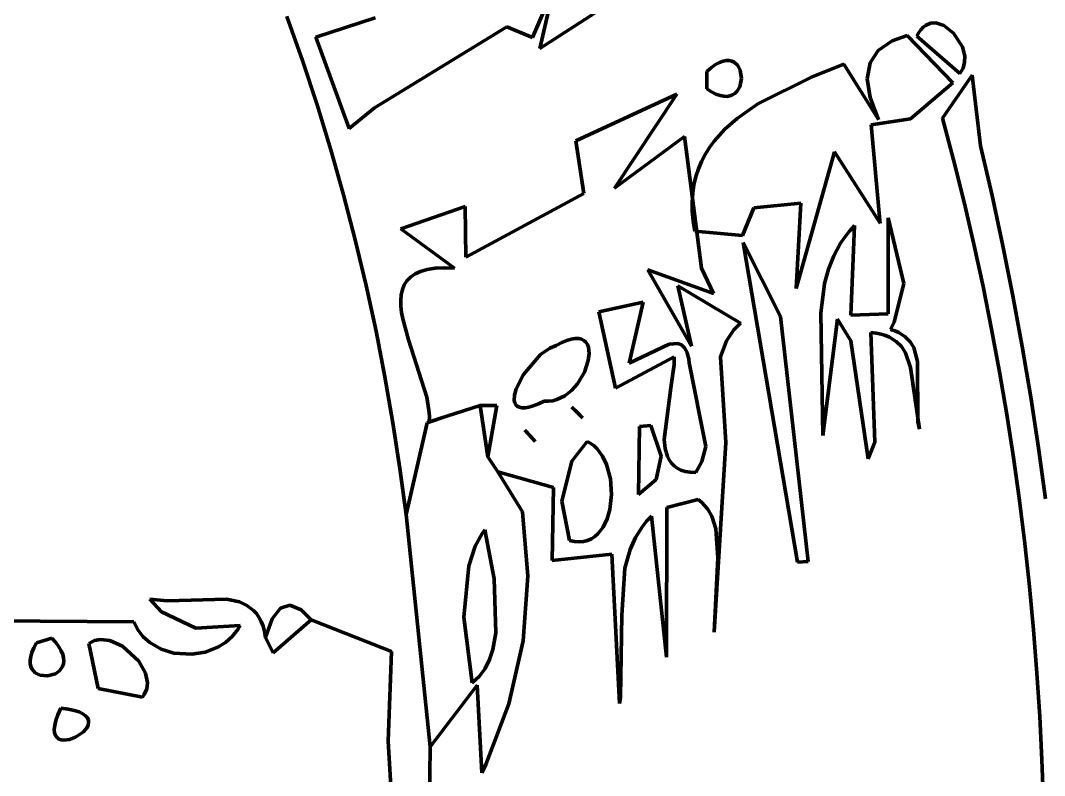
# Model space of a CAD drawing. Header units: millimetres. Extents: x 0 to 10.4, y 0 to 8.2.
# Drawn here: x 2.184 to 2.807, y 3.235 to 3.694 of the extents above; entities that cross this region are included whole.
import ezdxf

# ---------------------------------------------------------------- set-up
doc = ezdxf.new("R2010")
doc.units = ezdxf.units.MM
for name, color, linetype, lineweight in [('color#000000ff', 7, 'CONTINUOUS', 100), ('color#929292ff', 7, 'CONTINUOUS', 100), ('color#ffffffff', 7, 'CONTINUOUS', 100)]:
    doc.layers.add(name, color=color, linetype=linetype, lineweight=lineweight)

msp = doc.modelspace()

# ---------------------------------------------------------------- linework, layer by layer
at = {"layer": 'color#000000ff'}
for p, q in [((2.50837, 3.71243), (2.49575, 3.68353)), ((2.50025, 3.67671), (2.50837, 3.71243)), ((2.55511, 3.71227), (2.50025, 3.67671)), ((2.34641, 3.69626), (2.35592, 3.66944)), ((2.36413, 3.68376), (2.40023, 3.69535)), ((2.48016, 3.6899), (2.39971, 3.64059)), ((2.49575, 3.68353), (2.48016, 3.6899)), ((2.72953, 3.68426), (2.73069, 3.68642)), ((2.73069, 3.68642), (2.73196, 3.68821)), ((2.73196, 3.68821), (2.73332, 3.68966)), ((2.73332, 3.68966), (2.73476, 3.69078)), ((2.73476, 3.69078), (2.73782, 3.69209)), ((2.73782, 3.69209), (2.74104, 3.69228)), ((2.74104, 3.69228), (2.74589, 3.69077)), ((2.74589, 3.69077), (2.75185, 3.68615)), ((2.38426, 3.62816), (2.36413, 3.68376)), ((2.70608, 3.67565), (2.71448, 3.68141)), ((2.71448, 3.68141), (2.72362, 3.68464)), ((2.72362, 3.68464), (2.75139, 3.65598)), ((2.7557, 3.66165), (2.72953, 3.68426)), ((2.75185, 3.68615), (2.7572, 3.67772)), ((2.70106, 3.66798), (2.70608, 3.67565)), ((2.7572, 3.67772), (2.75863, 3.67208)), ((2.35592, 3.66944), (2.36484, 3.64242)), ((2.69941, 3.6584), (2.70106, 3.66798)), ((2.7586, 3.66836), (2.75766, 3.66484)), ((2.75863, 3.67208), (2.7586, 3.66836)), ((2.66592, 3.65957), (2.68518, 3.66722)), ((2.68518, 3.66722), (2.70623, 3.63349)), ((2.75766, 3.66484), (2.7557, 3.66165)), ((2.63279, 3.64308), (2.66592, 3.65957)), ((2.70113, 3.6469), (2.69941, 3.6584)), ((2.75139, 3.65598), (2.72559, 3.63391)), ((2.7451, 3.63445), (2.76314, 3.6606)), ((2.76314, 3.6606), (2.76826, 3.61767)), ((2.52219, 3.6207), (2.58361, 3.64905)), ((2.58361, 3.64905), (2.54565, 3.59179)), ((2.62022, 3.63426), (2.63279, 3.64308)), ((2.70623, 3.63349), (2.70113, 3.6469)), ((2.36484, 3.64242), (2.37317, 3.61521)), ((2.39971, 3.64059), (2.38426, 3.62816)), ((2.61277, 3.62765), (2.62022, 3.63426)), ((2.72559, 3.63391), (2.70171, 3.63028)), ((2.70171, 3.63028), (2.70709, 3.57217)), ((2.75185, 3.60896), (2.7451, 3.63445)), ((2.60627, 3.62037), (2.61277, 3.62765)), ((2.52705, 3.58849), (2.52219, 3.6207)), ((2.54565, 3.59179), (2.58827, 3.62321)), ((2.58827, 3.62321), (2.59865, 3.54326)), ((2.60342, 3.61646), (2.60627, 3.62037)), ((2.37317, 3.61521), (2.38091, 3.58784)), ((2.59863, 3.60808), (2.60087, 3.61237)), ((2.60087, 3.61237), (2.60342, 3.61646)), ((2.67951, 3.61397), (2.65614, 3.53079)), ((2.70724, 3.57057), (2.67951, 3.61397)), ((2.76826, 3.61767), (2.77528, 3.58732)), ((2.59672, 3.60358), (2.59863, 3.60808)), ((2.75821, 3.58338), (2.75185, 3.60896)), ((2.59518, 3.59887), (2.59672, 3.60358)), ((2.59322, 3.58879), (2.594, 3.59395)), ((2.594, 3.59395), (2.59518, 3.59887)), ((2.38091, 3.58784), (2.38808, 3.56033)), ((2.45531, 3.54987), (2.52705, 3.58849)), ((2.59286, 3.5834), (2.59322, 3.58879)), ((2.77528, 3.58732), (2.78186, 3.55685)), ((2.4158, 3.56701), (2.45483, 3.58059)), ((2.45483, 3.58059), (2.45531, 3.54987)), ((2.59293, 3.57777), (2.59286, 3.5834)), ((2.65903, 3.5828), (2.63032, 3.57985)), ((2.65614, 3.53079), (2.65903, 3.5828)), ((2.76419, 3.5577), (2.75821, 3.58338)), ((2.59346, 3.57189), (2.59293, 3.57777)), ((2.63032, 3.57985), (2.62361, 3.56311)), ((2.59446, 3.56575), (2.59346, 3.57189)), ((2.68853, 3.56567), (2.69168, 3.56907)), ((2.69168, 3.56907), (2.68945, 3.51451)), ((2.70709, 3.57217), (2.70724, 3.57057)), ((2.71208, 3.57382), (2.7216, 3.53388)), ((2.71212, 3.51531), (2.71208, 3.57382)), ((2.44842, 3.54327), (2.4158, 3.56701)), ((2.62361, 3.56311), (2.59446, 3.56575)), ((2.68318, 3.55844), (2.6857, 3.56212)), ((2.6857, 3.56212), (2.68853, 3.56567)), ((2.38808, 3.56033), (2.39466, 3.53269)), ((2.62385, 3.55887), (2.64672, 3.51385)), ((2.65692, 3.3643), (2.62385, 3.55887)), ((2.67896, 3.55069), (2.68318, 3.55844)), ((2.76977, 3.53193), (2.76419, 3.5577)), ((2.78186, 3.55685), (2.78798, 3.52626)), ((2.67577, 3.54248), (2.67896, 3.55069)), ((2.43185, 3.5424), (2.43661, 3.54314)), ((2.43661, 3.54314), (2.44212, 3.54344)), ((2.44212, 3.54344), (2.44842, 3.54327)), ((2.59865, 3.54326), (2.6059, 3.52772)), ((2.41948, 3.53554), (2.42166, 3.53779)), ((2.42166, 3.53779), (2.42442, 3.5397)), ((2.42442, 3.5397), (2.4278, 3.54125)), ((2.4278, 3.54125), (2.43185, 3.5424)), ((2.6059, 3.52772), (2.566, 3.54215)), ((2.566, 3.54215), (2.59252, 3.49583)), ((2.67347, 3.53388), (2.67577, 3.54248)), ((2.39466, 3.53269), (2.40067, 3.50494)), ((2.4167, 3.53011), (2.41784, 3.53297)), ((2.41784, 3.53297), (2.41948, 3.53554)), ((2.59252, 3.49583), (2.58424, 3.5325)), ((2.58424, 3.5325), (2.62233, 3.50979)), ((2.67107, 3.5158), (2.67347, 3.53388)), ((2.7216, 3.53388), (2.71581, 3.51027)), ((2.77496, 3.50607), (2.76977, 3.53193)), ((2.41574, 3.5236), (2.41602, 3.52698)), ((2.41602, 3.52698), (2.4167, 3.53011)), ((2.78798, 3.52626), (2.79364, 3.49556)), ((2.41584, 3.52001), (2.41574, 3.5236)), ((2.41626, 3.51623), (2.41584, 3.52001)), ((2.56311, 3.52258), (2.53609, 3.51663)), ((2.55459, 3.48534), (2.56311, 3.52258)), ((2.41697, 3.51228), (2.41626, 3.51623)), ((2.42039, 3.49967), (2.41697, 3.51228)), ((2.53609, 3.51663), (2.5462, 3.4701)), ((2.64672, 3.51385), (2.66336, 3.36469)), ((2.67236, 3.44139), (2.67107, 3.5158)), ((2.68127, 3.51224), (2.67236, 3.44139)), ((2.68933, 3.49904), (2.68127, 3.51224)), ((2.68945, 3.51451), (2.71212, 3.51531)), ((2.62233, 3.50979), (2.61829, 3.5056)), ((2.71581, 3.51027), (2.71342, 3.50582)), ((2.71342, 3.50582), (2.71611, 3.505)), ((2.77977, 3.48014), (2.77496, 3.50607)), ((2.40067, 3.50494), (2.4061, 3.47711)), ((2.43148, 3.46478), (2.42039, 3.49967)), ((2.51942, 3.50002), (2.51669, 3.49919)), ((2.52182, 3.5004), (2.51942, 3.50002)), ((2.5239, 3.50036), (2.52182, 3.5004)), ((2.52566, 3.49994), (2.5239, 3.50036)), ((2.52713, 3.49918), (2.52566, 3.49994)), ((2.61829, 3.5056), (2.61378, 3.49889)), ((2.70487, 3.50358), (2.70161, 3.50395)), ((2.70161, 3.50395), (2.70401, 3.43743)), ((2.70784, 3.50299), (2.70487, 3.50358)), ((2.71051, 3.5022), (2.70784, 3.50299)), ((2.71292, 3.5012), (2.71051, 3.5022)), ((2.71699, 3.49866), (2.71292, 3.5012)), ((2.71611, 3.505), (2.71851, 3.504)), ((2.71851, 3.504), (2.72249, 3.50151)), ((2.72249, 3.50151), (2.7255, 3.49844)), ((2.50641, 3.49462), (2.50062, 3.4906)), ((2.5102, 3.49607), (2.50641, 3.49462)), ((2.51362, 3.49789), (2.5102, 3.49607)), ((2.51669, 3.49919), (2.51362, 3.49789)), ((2.5283, 3.4981), (2.52713, 3.49918)), ((2.52919, 3.49675), (2.5283, 3.4981)), ((2.52981, 3.49515), (2.52919, 3.49675)), ((2.53027, 3.49134), (2.52981, 3.49515)), ((2.57888, 3.49701), (2.55459, 3.48534)), ((2.58416, 3.49738), (2.57888, 3.49701)), ((2.58639, 3.49649), (2.58416, 3.49738)), ((2.58828, 3.49472), (2.58639, 3.49649)), ((2.58978, 3.49194), (2.58828, 3.49472)), ((2.61378, 3.49889), (2.61024, 3.4893)), ((2.69983, 3.42732), (2.68933, 3.49904)), ((2.72017, 3.49545), (2.71699, 3.49866)), ((2.72258, 3.49169), (2.72017, 3.49545)), ((2.7255, 3.49844), (2.72765, 3.49485)), ((2.72765, 3.49485), (2.72992, 3.48644)), ((2.79364, 3.49556), (2.79883, 3.46477)), ((2.50062, 3.4906), (2.49034, 3.47855)), ((2.52977, 3.48694), (2.53027, 3.49134)), ((2.5462, 3.4701), (2.58191, 3.48921)), ((2.58191, 3.48921), (2.58194, 3.48458)), ((2.59036, 3.49014), (2.58978, 3.49194)), ((2.59082, 3.48803), (2.59036, 3.49014)), ((2.59116, 3.48561), (2.59082, 3.48803)), ((2.61024, 3.4893), (2.61335, 3.43718)), ((2.7256, 3.48282), (2.72258, 3.49169)), ((2.52735, 3.47983), (2.52977, 3.48694)), ((2.58194, 3.48458), (2.57997, 3.47037)), ((2.60131, 3.43462), (2.59116, 3.48561)), ((2.73115, 3.44531), (2.7256, 3.48282)), ((2.72992, 3.48644), (2.73019, 3.4497)), ((2.4061, 3.47711), (2.41096, 3.44921)), ((2.49034, 3.47855), (2.48593, 3.46987)), ((2.5232, 3.47291), (2.52735, 3.47983)), ((2.78419, 3.45413), (2.77977, 3.48014)), ((2.48593, 3.46987), (2.48486, 3.46597)), ((2.5154, 3.46552), (2.51959, 3.46884)), ((2.51959, 3.46884), (2.5232, 3.47291)), ((2.57997, 3.47037), (2.57595, 3.43892)), ((2.43287, 3.45685), (2.43148, 3.46478)), ((2.48486, 3.46597), (2.48473, 3.46265)), ((2.48473, 3.46265), (2.48506, 3.46128)), ((2.4994, 3.46065), (2.50291, 3.46226)), ((2.50291, 3.46226), (2.5056, 3.46221)), ((2.5056, 3.46221), (2.50821, 3.46254)), ((2.50821, 3.46254), (2.51071, 3.46322)), ((2.51071, 3.46322), (2.5154, 3.46552)), ((2.79883, 3.46477), (2.80355, 3.43389)), ((2.43312, 3.45314), (2.43287, 3.45685)), ((2.46409, 3.45963), (2.44437, 3.45332)), ((2.47414, 3.45963), (2.46409, 3.45963)), ((2.46859, 3.42849), (2.47414, 3.45963)), ((2.48506, 3.46128), (2.48567, 3.46013)), ((2.48567, 3.46013), (2.48659, 3.45923)), ((2.48659, 3.45923), (2.48783, 3.45862)), ((2.48783, 3.45862), (2.4894, 3.45831)), ((2.4894, 3.45831), (2.49133, 3.45833)), ((2.49133, 3.45833), (2.49363, 3.45871)), ((2.49363, 3.45871), (2.49631, 3.45947)), ((2.49631, 3.45947), (2.4994, 3.46065)), ((2.51968, 3.45874), (2.52352, 3.45492)), ((2.52621, 3.45224), (2.51968, 3.45874)), ((2.44437, 3.45332), (2.43302, 3.44963)), ((2.43302, 3.44963), (2.43312, 3.45314)), ((2.52352, 3.45492), (2.52621, 3.45224)), ((2.73019, 3.4497), (2.73115, 3.44531)), ((2.78821, 3.42806), (2.78419, 3.45413)), ((2.41096, 3.44921), (2.41525, 3.42127)), ((2.49123, 3.4447), (2.49494, 3.44063)), ((2.49754, 3.43778), (2.49123, 3.4447)), ((2.56088, 3.44696), (2.56034, 3.40543)), ((2.56774, 3.44746), (2.56088, 3.44696)), ((2.57406, 3.42886), (2.56774, 3.44746)), ((2.49494, 3.44063), (2.49754, 3.43778)), ((2.52903, 3.43778), (2.51972, 3.42573)), ((2.53127, 3.43659), (2.52903, 3.43778)), ((2.57595, 3.43892), (2.57651, 3.43346)), ((2.70401, 3.43743), (2.69983, 3.42732)), ((2.53333, 3.43509), (2.53127, 3.43659)), ((2.5352, 3.43329), (2.53333, 3.43509)), ((2.53841, 3.42894), (2.5352, 3.43329)), ((2.57651, 3.43346), (2.57791, 3.42864)), ((2.59876, 3.42553), (2.60131, 3.43462)), ((2.61335, 3.43718), (2.60622, 3.32176)), ((2.80355, 3.43389), (2.80779, 3.40293)), ((2.47473, 3.41933), (2.46859, 3.42849)), ((2.51972, 3.42573), (2.51369, 3.40139)), ((2.54088, 3.42377), (2.53841, 3.42894)), ((2.57105, 3.41458), (2.57406, 3.42886)), ((2.57791, 3.42864), (2.57897, 3.42652)), ((2.57897, 3.42652), (2.58029, 3.42462)), ((2.59506, 3.41886), (2.59876, 3.42553)), ((2.79186, 3.40193), (2.78821, 3.42806)), ((2.41525, 3.42127), (2.41898, 3.3933)), ((2.50851, 3.40981), (2.47473, 3.41933)), ((2.54321, 3.41496), (2.54088, 3.42377)), ((2.58029, 3.42462), (2.58191, 3.42295)), ((2.58191, 3.42295), (2.58384, 3.42154)), ((2.58384, 3.42154), (2.5861, 3.42041)), ((2.5861, 3.42041), (2.58871, 3.41957)), ((2.58871, 3.41957), (2.59169, 3.41904)), ((2.59169, 3.41904), (2.59506, 3.41886)), ((2.54386, 3.40557), (2.54321, 3.41496)), ((2.56034, 3.40543), (2.57105, 3.41458)), ((2.50776, 3.3654), (2.50851, 3.40981)), ((2.51369, 3.40139), (2.51833, 3.37747)), ((2.54282, 3.39638), (2.54386, 3.40557)), ((2.59655, 3.40251), (2.5775, 3.39768)), ((2.5987, 3.40075), (2.59655, 3.40251)), ((2.60225, 3.39678), (2.5987, 3.40075)), ((2.79511, 3.37574), (2.79186, 3.40193)), ((2.54117, 3.39074), (2.54282, 3.39638)), ((2.5775, 3.39768), (2.57729, 3.30662)), ((2.60489, 3.39225), (2.60225, 3.39678)), ((2.41898, 3.3933), (2.43361, 3.25205)), ((2.53876, 3.38575), (2.54117, 3.39074)), ((2.56524, 3.38932), (2.56265, 3.38608)), ((2.56814, 3.39245), (2.56524, 3.38932)), ((2.57729, 3.30662), (2.56814, 3.39245)), ((2.60737, 3.38459), (2.60489, 3.39225)), ((2.5337, 3.37999), (2.53558, 3.38164)), ((2.53558, 3.38164), (2.53727, 3.38357)), ((2.53727, 3.38357), (2.53876, 3.38575)), ((2.56265, 3.38608), (2.55837, 3.37928)), ((2.60845, 3.36703), (2.60737, 3.38459)), ((2.51833, 3.37747), (2.52138, 3.37687)), ((2.52138, 3.37687), (2.52424, 3.37671)), ((2.52424, 3.37671), (2.5269, 3.37697)), ((2.5269, 3.37697), (2.52936, 3.37762)), ((2.52936, 3.37762), (2.53163, 3.37864)), ((2.53163, 3.37864), (2.5337, 3.37999)), ((2.55837, 3.37928), (2.55517, 3.37209)), ((2.79798, 3.34951), (2.79511, 3.37574)), ((2.54405, 3.3693), (2.50776, 3.3654)), ((2.5487, 3.27837), (2.54405, 3.3693)), ((2.55517, 3.37209), (2.55205, 3.36069)), ((2.60622, 3.32176), (2.60845, 3.36703)), ((2.66336, 3.36469), (2.65692, 3.3643)), ((2.55205, 3.36069), (2.55016, 3.33216)), ((2.80046, 3.32324), (2.79798, 3.34951)), ((2.27394, 3.3409), (2.26323, 3.34187)), ((2.26323, 3.34187), (2.27019, 3.3342)), ((2.30969, 3.34184), (2.27394, 3.3409)), ((2.31757, 3.34017), (2.30969, 3.34184)), ((2.3222, 3.33809), (2.31757, 3.34017)), ((2.32621, 3.33503), (2.3222, 3.33809)), ((2.34834, 3.33825), (2.3425, 3.33641)), ((2.35506, 3.33535), (2.34834, 3.33825)), ((2.27019, 3.3342), (2.29112, 3.32416)), ((2.32795, 3.3331), (2.32621, 3.33503)), ((2.3295, 3.33086), (2.32795, 3.3331)), ((2.3425, 3.33641), (2.33755, 3.32983)), ((2.36133, 3.32932), (2.35506, 3.33535)), ((2.55016, 3.33216), (2.5494, 3.2823)), ((2.2534, 3.32803), (2.02869, 3.32958)), ((2.25586, 3.32319), (2.2534, 3.32803)), ((2.29112, 3.32416), (2.31801, 3.32594)), ((2.31801, 3.32594), (2.31658, 3.32347)), ((2.33084, 3.3283), (2.3295, 3.33086)), ((2.33196, 3.3254), (2.33084, 3.3283)), ((2.33284, 3.32214), (2.33196, 3.3254)), ((2.33755, 3.32983), (2.33347, 3.31851)), ((2.41, 3.31), (2.36133, 3.32932)), ((2.25912, 3.31901), (2.25586, 3.32319)), ((2.26306, 3.31551), (2.25912, 3.31901)), ((2.31316, 3.3191), (2.30909, 3.31548)), ((2.31658, 3.32347), (2.31316, 3.3191)), ((2.33347, 3.31851), (2.33284, 3.32214)), ((2.80256, 3.29693), (2.80046, 3.32324)), ((2.19261, 3.31222), (2.19426, 3.31522)), ((2.19426, 3.31522), (2.20359, 3.31814)), ((2.20359, 3.31814), (2.206, 3.31542)), ((2.206, 3.31542), (2.20788, 3.31286)), ((2.20788, 3.31286), (2.20927, 3.31045)), ((2.2261, 3.31487), (2.22941, 3.31664)), ((2.23173, 3.28751), (2.2261, 3.31487)), ((2.22941, 3.31664), (2.23304, 3.31737)), ((2.23304, 3.31737), (2.23882, 3.31677)), ((2.23882, 3.31677), (2.24656, 3.31332)), ((2.24656, 3.31332), (2.25642, 3.30423)), ((2.26997, 3.31154), (2.26306, 3.31551)), ((2.30909, 3.31548), (2.30449, 3.3126)), ((2.19037, 3.30476), (2.1907, 3.307)), ((2.1907, 3.307), (2.19143, 3.30948)), ((2.19143, 3.30948), (2.19261, 3.31222)), ((2.20927, 3.31045), (2.2102, 3.30821)), ((2.2102, 3.30821), (2.21071, 3.30613)), ((2.27774, 3.30912), (2.26997, 3.31154)), ((2.2887, 3.30836), (2.27774, 3.30912)), ((2.29685, 3.30966), (2.2887, 3.30836)), ((2.30449, 3.3126), (2.29685, 3.30966)), ((2.408, 3.25561), (2.41, 3.31)), ((2.1904, 3.30276), (2.19037, 3.30476)), ((2.19076, 3.301), (2.1904, 3.30276)), ((2.19141, 3.29949), (2.19076, 3.301)), ((2.2101, 3.3009), (2.20828, 3.29831)), ((2.21063, 3.30247), (2.2101, 3.3009)), ((2.21084, 3.30421), (2.21063, 3.30247)), ((2.21071, 3.30613), (2.21084, 3.30421)), ((2.25642, 3.30423), (2.26051, 3.29678)), ((2.19232, 3.2982), (2.19141, 3.29949)), ((2.19344, 3.29714), (2.19232, 3.2982)), ((2.19618, 3.2957), (2.19344, 3.29714)), ((2.20097, 3.29515), (2.19618, 3.2957)), ((2.20568, 3.29646), (2.20097, 3.29515)), ((2.20828, 3.29831), (2.20568, 3.29646)), ((2.26051, 3.29678), (2.26162, 3.29106)), ((2.80427, 3.27059), (2.80256, 3.29693)), ((2.26162, 3.29106), (2.26123, 3.28738)), ((2.25864, 3.28233), (2.23173, 3.28751)), ((2.25979, 3.28394), (2.25864, 3.28233)), ((2.26123, 3.28738), (2.25979, 3.28394)), ((2.5494, 3.2823), (2.5487, 3.27837)), ((2.8056, 3.24422), (2.80427, 3.27059)), ((2.41171, 3.19393), (2.408, 3.25561)), ((2.43361, 3.25205), (2.43308, 3.21066)), ((2.80654, 3.21784), (2.8056, 3.24422))]:
    msp.add_line(p, q, dxfattribs=at)
at = {"layer": 'color#929292ff'}
for p, q in [((2.60716, 3.66698), (2.60951, 3.66828)), ((2.60951, 3.66828), (2.61168, 3.66911)), ((2.61168, 3.66911), (2.61366, 3.6695)), ((2.61366, 3.6695), (2.61545, 3.66951)), ((2.61545, 3.66951), (2.61706, 3.66916)), ((2.61706, 3.66916), (2.61847, 3.6685)), ((2.61847, 3.6685), (2.62072, 3.6664)), ((2.60185, 3.65234), (2.6019, 3.66281)), ((2.6019, 3.66281), (2.60462, 3.66517)), ((2.60462, 3.66517), (2.60716, 3.66698)), ((2.62072, 3.6664), (2.62218, 3.66353)), ((2.62218, 3.66353), (2.62291, 3.65845)), ((2.62291, 3.65845), (2.62182, 3.6534)), ((2.60474, 3.65045), (2.60185, 3.65234)), ((2.6074, 3.64907), (2.60474, 3.65045)), ((2.60985, 3.64817), (2.6074, 3.64907)), ((2.6189, 3.64944), (2.61751, 3.64855)), ((2.62008, 3.65057), (2.6189, 3.64944)), ((2.62182, 3.6534), (2.62008, 3.65057)), ((2.61208, 3.64771), (2.60985, 3.64817)), ((2.6141, 3.64764), (2.61208, 3.64771)), ((2.61591, 3.64794), (2.6141, 3.64764)), ((2.61751, 3.64855), (2.61591, 3.64794)), ((2.44437, 3.45332), (2.46409, 3.45963)), ((2.46409, 3.45963), (2.46859, 3.42849)), ((2.43183, 3.44912), (2.44437, 3.45332)), ((2.41898, 3.3933), (2.43183, 3.44912)), ((2.46859, 3.42849), (2.47473, 3.41933)), ((2.47473, 3.41933), (2.48968, 3.39506)), ((2.48968, 3.39506), (2.49292, 3.35584)), ((2.43361, 3.25205), (2.41898, 3.3933)), ((2.46522, 3.38178), (2.46102, 3.37416)), ((2.46688, 3.38401), (2.46522, 3.38178)), ((2.47252, 3.35426), (2.46688, 3.38401)), ((2.46102, 3.37416), (2.45708, 3.3622)), ((2.45708, 3.3622), (2.45409, 3.33099)), ((2.47352, 3.32133), (2.47252, 3.35426)), ((2.49292, 3.35584), (2.49011, 3.31657)), ((2.3425, 3.33641), (2.34834, 3.33825)), ((2.34834, 3.33825), (2.35506, 3.33535)), ((2.33755, 3.32983), (2.3425, 3.33641)), ((2.35506, 3.33535), (2.36133, 3.32932)), ((2.33347, 3.31851), (2.33755, 3.32983)), ((2.36133, 3.32932), (2.33818, 3.30933)), ((2.45409, 3.33099), (2.4592, 3.29097)), ((2.47173, 3.31133), (2.47352, 3.32133)), ((2.33818, 3.30933), (2.33347, 3.31851)), ((2.49011, 3.31657), (2.48153, 3.27812)), ((2.46974, 3.30524), (2.47173, 3.31133)), ((2.46703, 3.29975), (2.46974, 3.30524)), ((2.4592, 3.29097), (2.46355, 3.29496)), ((2.46355, 3.29496), (2.46703, 3.29975)), ((2.46225, 3.28954), (2.43361, 3.25205)), ((2.465, 3.23625), (2.46225, 3.28954)), ((2.20728, 3.27158), (2.20911, 3.27561)), ((2.20911, 3.27561), (2.21352, 3.27503)), ((2.48153, 3.27812), (2.46745, 3.24132)), ((2.20603, 3.26809), (2.20728, 3.27158)), ((2.21352, 3.27503), (2.21717, 3.27424)), ((2.21717, 3.27424), (2.22012, 3.27328)), ((2.22012, 3.27328), (2.2224, 3.27217)), ((2.2224, 3.27217), (2.22406, 3.27094)), ((2.22406, 3.27094), (2.22517, 3.26961)), ((2.22517, 3.26961), (2.22576, 3.26821)), ((2.20507, 3.26259), (2.20531, 3.2651)), ((2.20531, 3.2651), (2.20603, 3.26809)), ((2.22495, 3.26388), (2.22275, 3.26116)), ((2.2256, 3.26532), (2.22495, 3.26388)), ((2.22589, 3.26677), (2.2256, 3.26532)), ((2.22576, 3.26821), (2.22589, 3.26677)), ((2.20525, 3.26054), (2.20507, 3.26259)), ((2.20581, 3.25891), (2.20525, 3.26054)), ((2.2067, 3.25767), (2.20581, 3.25891)), ((2.20787, 3.25681), (2.2067, 3.25767)), ((2.20926, 3.25629), (2.20787, 3.25681)), ((2.21795, 3.25786), (2.21433, 3.2565)), ((2.22275, 3.26116), (2.21795, 3.25786)), ((2.21084, 3.25608), (2.20926, 3.25629)), ((2.21433, 3.2565), (2.21084, 3.25608)), ((2.46745, 3.24132), (2.465, 3.23625))]:
    msp.add_line(p, q, dxfattribs=at)
at = {"layer": 'color#ffffffff'}
for p, q in [((2.49575, 3.68353), (2.50837, 3.71243)), ((2.50837, 3.71243), (2.50025, 3.67671)), ((2.50025, 3.67671), (2.55511, 3.71227)), ((2.35592, 3.66944), (2.34641, 3.69626)), ((2.40023, 3.69535), (2.36413, 3.68376)), ((2.39971, 3.64059), (2.48016, 3.6899)), ((2.48016, 3.6899), (2.49575, 3.68353)), ((2.73069, 3.68642), (2.72953, 3.68426)), ((2.73196, 3.68821), (2.73069, 3.68642)), ((2.73332, 3.68966), (2.73196, 3.68821)), ((2.73476, 3.69078), (2.73332, 3.68966)), ((2.73782, 3.69209), (2.73476, 3.69078)), ((2.74104, 3.69228), (2.73782, 3.69209)), ((2.74589, 3.69077), (2.74104, 3.69228)), ((2.75185, 3.68615), (2.74589, 3.69077)), ((2.36413, 3.68376), (2.38426, 3.62816)), ((2.71448, 3.68141), (2.70608, 3.67565)), ((2.72362, 3.68464), (2.71448, 3.68141)), ((2.75139, 3.65598), (2.72362, 3.68464)), ((2.72953, 3.68426), (2.7557, 3.66165)), ((2.7572, 3.67772), (2.75185, 3.68615)), ((2.70608, 3.67565), (2.70106, 3.66798)), ((2.75863, 3.67208), (2.7572, 3.67772)), ((2.36484, 3.64242), (2.35592, 3.66944)), ((2.60951, 3.66828), (2.60716, 3.66698)), ((2.61168, 3.66911), (2.60951, 3.66828)), ((2.61366, 3.6695), (2.61168, 3.66911)), ((2.61545, 3.66951), (2.61366, 3.6695)), ((2.61706, 3.66916), (2.61545, 3.66951)), ((2.61847, 3.6685), (2.61706, 3.66916)), ((2.62072, 3.6664), (2.61847, 3.6685)), ((2.70106, 3.66798), (2.69941, 3.6584)), ((2.75766, 3.66484), (2.7586, 3.66836)), ((2.7586, 3.66836), (2.75863, 3.67208)), ((2.6019, 3.66281), (2.60185, 3.65234)), ((2.60462, 3.66517), (2.6019, 3.66281)), ((2.60716, 3.66698), (2.60462, 3.66517)), ((2.62218, 3.66353), (2.62072, 3.6664)), ((2.62291, 3.65845), (2.62218, 3.66353)), ((2.68518, 3.66722), (2.66592, 3.65957)), ((2.70623, 3.63349), (2.68518, 3.66722)), ((2.7557, 3.66165), (2.75766, 3.66484)), ((2.62182, 3.6534), (2.62291, 3.65845)), ((2.66592, 3.65957), (2.63279, 3.64308)), ((2.69941, 3.6584), (2.70113, 3.6469)), ((2.72559, 3.63391), (2.75139, 3.65598)), ((2.76314, 3.6606), (2.7451, 3.63445)), ((2.76826, 3.61767), (2.76314, 3.6606)), ((2.58361, 3.64905), (2.52219, 3.6207)), ((2.54565, 3.59179), (2.58361, 3.64905)), ((2.60185, 3.65234), (2.60474, 3.65045)), ((2.60474, 3.65045), (2.6074, 3.64907)), ((2.6074, 3.64907), (2.60985, 3.64817)), ((2.61751, 3.64855), (2.6189, 3.64944)), ((2.6189, 3.64944), (2.62008, 3.65057)), ((2.62008, 3.65057), (2.62182, 3.6534)), ((2.60985, 3.64817), (2.61208, 3.64771)), ((2.61208, 3.64771), (2.6141, 3.64764)), ((2.6141, 3.64764), (2.61591, 3.64794)), ((2.61591, 3.64794), (2.61751, 3.64855)), ((2.63279, 3.64308), (2.62022, 3.63426)), ((2.70113, 3.6469), (2.70623, 3.63349)), ((2.37317, 3.61521), (2.36484, 3.64242)), ((2.38426, 3.62816), (2.39971, 3.64059)), ((2.62022, 3.63426), (2.61277, 3.62765)), ((2.70171, 3.63028), (2.72559, 3.63391)), ((2.70709, 3.57217), (2.70171, 3.63028)), ((2.7451, 3.63445), (2.75185, 3.60896)), ((2.61277, 3.62765), (2.60627, 3.62037)), ((2.52219, 3.6207), (2.52705, 3.58849)), ((2.58827, 3.62321), (2.54565, 3.59179)), ((2.59865, 3.54326), (2.58827, 3.62321)), ((2.60627, 3.62037), (2.60342, 3.61646)), ((2.38091, 3.58784), (2.37317, 3.61521)), ((2.60087, 3.61237), (2.59863, 3.60808)), ((2.60342, 3.61646), (2.60087, 3.61237)), ((2.65614, 3.53079), (2.67951, 3.61397)), ((2.67951, 3.61397), (2.70724, 3.57057)), ((2.77528, 3.58732), (2.76826, 3.61767)), ((2.59863, 3.60808), (2.59672, 3.60358)), ((2.75185, 3.60896), (2.75821, 3.58338)), ((2.59672, 3.60358), (2.59518, 3.59887)), ((2.594, 3.59395), (2.59322, 3.58879)), ((2.59518, 3.59887), (2.594, 3.59395)), ((2.38808, 3.56033), (2.38091, 3.58784)), ((2.52705, 3.58849), (2.45531, 3.54987)), ((2.59322, 3.58879), (2.59286, 3.5834)), ((2.78186, 3.55685), (2.77528, 3.58732)), ((2.45483, 3.58059), (2.4158, 3.56701)), ((2.45531, 3.54987), (2.45483, 3.58059)), ((2.59286, 3.5834), (2.59293, 3.57777)), ((2.63032, 3.57985), (2.65903, 3.5828)), ((2.65903, 3.5828), (2.65614, 3.53079)), ((2.75821, 3.58338), (2.76419, 3.5577)), ((2.59293, 3.57777), (2.59346, 3.57189)), ((2.62361, 3.56311), (2.63032, 3.57985)), ((2.59346, 3.57189), (2.59446, 3.56575)), ((2.69168, 3.56907), (2.68853, 3.56567)), ((2.68945, 3.51451), (2.69168, 3.56907)), ((2.70724, 3.57057), (2.70709, 3.57217)), ((2.71208, 3.57382), (2.71212, 3.51531)), ((2.7216, 3.53388), (2.71208, 3.57382)), ((2.4158, 3.56701), (2.44842, 3.54327)), ((2.59446, 3.56575), (2.62361, 3.56311)), ((2.6857, 3.56212), (2.68318, 3.55844)), ((2.68853, 3.56567), (2.6857, 3.56212)), ((2.39466, 3.53269), (2.38808, 3.56033)), ((2.62385, 3.55887), (2.65692, 3.3643)), ((2.64672, 3.51385), (2.62385, 3.55887)), ((2.68318, 3.55844), (2.67896, 3.55069)), ((2.76419, 3.5577), (2.76977, 3.53193)), ((2.78798, 3.52626), (2.78186, 3.55685)), ((2.67896, 3.55069), (2.67577, 3.54248)), ((2.43661, 3.54314), (2.43185, 3.5424)), ((2.44212, 3.54344), (2.43661, 3.54314)), ((2.44842, 3.54327), (2.44212, 3.54344)), ((2.6059, 3.52772), (2.59865, 3.54326)), ((2.42166, 3.53779), (2.41948, 3.53554)), ((2.42442, 3.5397), (2.42166, 3.53779)), ((2.4278, 3.54125), (2.42442, 3.5397)), ((2.43185, 3.5424), (2.4278, 3.54125)), ((2.59252, 3.49583), (2.566, 3.54215)), ((2.566, 3.54215), (2.6059, 3.52772)), ((2.67577, 3.54248), (2.67347, 3.53388)), ((2.40067, 3.50494), (2.39466, 3.53269)), ((2.41784, 3.53297), (2.4167, 3.53011)), ((2.41948, 3.53554), (2.41784, 3.53297)), ((2.62233, 3.50979), (2.58424, 3.5325)), ((2.58424, 3.5325), (2.59252, 3.49583)), ((2.67347, 3.53388), (2.67107, 3.5158)), ((2.71581, 3.51027), (2.7216, 3.53388)), ((2.76977, 3.53193), (2.77496, 3.50607)), ((2.41602, 3.52698), (2.41574, 3.5236)), ((2.4167, 3.53011), (2.41602, 3.52698)), ((2.79364, 3.49556), (2.78798, 3.52626)), ((2.41574, 3.5236), (2.41584, 3.52001)), ((2.41584, 3.52001), (2.41626, 3.51623)), ((2.53609, 3.51663), (2.56311, 3.52258)), ((2.56311, 3.52258), (2.55459, 3.48534)), ((2.41626, 3.51623), (2.41697, 3.51228)), ((2.41697, 3.51228), (2.42039, 3.49967)), ((2.5462, 3.4701), (2.53609, 3.51663)), ((2.66336, 3.36469), (2.64672, 3.51385)), ((2.67107, 3.5158), (2.67236, 3.44139)), ((2.67236, 3.44139), (2.68127, 3.51224)), ((2.68127, 3.51224), (2.68933, 3.49904)), ((2.71212, 3.51531), (2.68945, 3.51451)), ((2.61829, 3.5056), (2.62233, 3.50979)), ((2.71342, 3.50582), (2.71581, 3.51027)), ((2.71611, 3.505), (2.71342, 3.50582)), ((2.77496, 3.50607), (2.77977, 3.48014)), ((2.4061, 3.47711), (2.40067, 3.50494)), ((2.42039, 3.49967), (2.43148, 3.46478)), ((2.51669, 3.49919), (2.51942, 3.50002)), ((2.51942, 3.50002), (2.52182, 3.5004)), ((2.52182, 3.5004), (2.5239, 3.50036)), ((2.5239, 3.50036), (2.52566, 3.49994)), ((2.52566, 3.49994), (2.52713, 3.49918)), ((2.61378, 3.49889), (2.61829, 3.5056)), ((2.70401, 3.43743), (2.70161, 3.50395)), ((2.70161, 3.50395), (2.70487, 3.50358)), ((2.70487, 3.50358), (2.70784, 3.50299)), ((2.70784, 3.50299), (2.71051, 3.5022)), ((2.71051, 3.5022), (2.71292, 3.5012)), ((2.71292, 3.5012), (2.71699, 3.49866)), ((2.71851, 3.504), (2.71611, 3.505)), ((2.72249, 3.50151), (2.71851, 3.504)), ((2.7255, 3.49844), (2.72249, 3.50151)), ((2.50062, 3.4906), (2.50641, 3.49462)), ((2.50641, 3.49462), (2.5102, 3.49607)), ((2.5102, 3.49607), (2.51362, 3.49789)), ((2.51362, 3.49789), (2.51669, 3.49919)), ((2.52713, 3.49918), (2.5283, 3.4981)), ((2.5283, 3.4981), (2.52919, 3.49675)), ((2.52919, 3.49675), (2.52981, 3.49515)), ((2.52981, 3.49515), (2.53027, 3.49134)), ((2.55459, 3.48534), (2.57888, 3.49701)), ((2.57888, 3.49701), (2.58416, 3.49738)), ((2.58416, 3.49738), (2.58639, 3.49649)), ((2.58639, 3.49649), (2.58828, 3.49472)), ((2.58828, 3.49472), (2.58978, 3.49194)), ((2.61024, 3.4893), (2.61378, 3.49889)), ((2.68933, 3.49904), (2.69983, 3.42732)), ((2.71699, 3.49866), (2.72017, 3.49545)), ((2.72017, 3.49545), (2.72258, 3.49169)), ((2.72765, 3.49485), (2.7255, 3.49844)), ((2.72992, 3.48644), (2.72765, 3.49485)), ((2.79883, 3.46477), (2.79364, 3.49556)), ((2.49034, 3.47855), (2.50062, 3.4906)), ((2.53027, 3.49134), (2.52977, 3.48694)), ((2.58191, 3.48921), (2.5462, 3.4701)), ((2.58194, 3.48458), (2.58191, 3.48921)), ((2.58978, 3.49194), (2.59036, 3.49014)), ((2.59036, 3.49014), (2.59082, 3.48803)), ((2.59082, 3.48803), (2.59116, 3.48561)), ((2.61335, 3.43718), (2.61024, 3.4893)), ((2.72258, 3.49169), (2.7256, 3.48282)), ((2.52977, 3.48694), (2.52735, 3.47983)), ((2.57997, 3.47037), (2.58194, 3.48458)), ((2.59116, 3.48561), (2.60131, 3.43462)), ((2.7256, 3.48282), (2.73115, 3.44531)), ((2.73019, 3.4497), (2.72992, 3.48644)), ((2.41096, 3.44921), (2.4061, 3.47711)), ((2.48593, 3.46987), (2.49034, 3.47855)), ((2.52735, 3.47983), (2.5232, 3.47291)), ((2.77977, 3.48014), (2.78419, 3.45413)), ((2.48486, 3.46597), (2.48593, 3.46987)), ((2.51959, 3.46884), (2.5154, 3.46552)), ((2.5232, 3.47291), (2.51959, 3.46884)), ((2.57595, 3.43892), (2.57997, 3.47037)), ((2.43148, 3.46478), (2.43287, 3.45685)), ((2.48473, 3.46265), (2.48486, 3.46597)), ((2.48506, 3.46128), (2.48473, 3.46265)), ((2.50291, 3.46226), (2.4994, 3.46065)), ((2.5056, 3.46221), (2.50291, 3.46226)), ((2.50821, 3.46254), (2.5056, 3.46221)), ((2.51071, 3.46322), (2.50821, 3.46254)), ((2.5154, 3.46552), (2.51071, 3.46322)), ((2.80355, 3.43389), (2.79883, 3.46477)), ((2.43287, 3.45685), (2.43312, 3.45314)), ((2.46409, 3.45963), (2.47414, 3.45963)), ((2.46859, 3.42849), (2.46409, 3.45963)), ((2.47414, 3.45963), (2.46859, 3.42849)), ((2.48567, 3.46013), (2.48506, 3.46128)), ((2.48659, 3.45923), (2.48567, 3.46013)), ((2.48783, 3.45862), (2.48659, 3.45923)), ((2.4894, 3.45831), (2.48783, 3.45862)), ((2.49133, 3.45833), (2.4894, 3.45831)), ((2.49363, 3.45871), (2.49133, 3.45833)), ((2.49631, 3.45947), (2.49363, 3.45871)), ((2.4994, 3.46065), (2.49631, 3.45947)), ((2.51968, 3.45874), (2.52621, 3.45224)), ((2.52352, 3.45492), (2.51968, 3.45874)), ((2.44437, 3.45332), (2.43183, 3.44912)), ((2.43302, 3.44963), (2.44437, 3.45332)), ((2.43312, 3.45314), (2.43302, 3.44963)), ((2.52621, 3.45224), (2.52352, 3.45492)), ((2.73115, 3.44531), (2.73019, 3.4497)), ((2.78419, 3.45413), (2.78821, 3.42806)), ((2.41525, 3.42127), (2.41096, 3.44921)), ((2.43183, 3.44912), (2.41898, 3.3933)), ((2.49123, 3.4447), (2.49754, 3.43778)), ((2.49494, 3.44063), (2.49123, 3.4447)), ((2.56034, 3.40543), (2.56088, 3.44696)), ((2.56088, 3.44696), (2.56774, 3.44746)), ((2.56774, 3.44746), (2.57406, 3.42886)), ((2.49754, 3.43778), (2.49494, 3.44063)), ((2.51972, 3.42573), (2.52903, 3.43778)), ((2.52903, 3.43778), (2.53127, 3.43659)), ((2.57651, 3.43346), (2.57595, 3.43892)), ((2.69983, 3.42732), (2.70401, 3.43743)), ((2.53127, 3.43659), (2.53333, 3.43509)), ((2.53333, 3.43509), (2.5352, 3.43329)), ((2.5352, 3.43329), (2.53841, 3.42894)), ((2.57791, 3.42864), (2.57651, 3.43346)), ((2.60131, 3.43462), (2.59876, 3.42553)), ((2.60622, 3.32176), (2.61335, 3.43718)), ((2.80779, 3.40293), (2.80355, 3.43389)), ((2.51369, 3.40139), (2.51972, 3.42573)), ((2.53841, 3.42894), (2.54088, 3.42377)), ((2.57406, 3.42886), (2.57105, 3.41458)), ((2.57897, 3.42652), (2.57791, 3.42864)), ((2.58029, 3.42462), (2.57897, 3.42652)), ((2.59876, 3.42553), (2.59506, 3.41886)), ((2.78821, 3.42806), (2.79186, 3.40193)), ((2.41898, 3.3933), (2.41525, 3.42127)), ((2.48968, 3.39506), (2.47473, 3.41933)), ((2.47473, 3.41933), (2.50851, 3.40981)), ((2.54088, 3.42377), (2.54321, 3.41496)), ((2.58191, 3.42295), (2.58029, 3.42462)), ((2.58384, 3.42154), (2.58191, 3.42295)), ((2.5861, 3.42041), (2.58384, 3.42154)), ((2.58871, 3.41957), (2.5861, 3.42041)), ((2.59169, 3.41904), (2.58871, 3.41957)), ((2.59506, 3.41886), (2.59169, 3.41904)), ((2.54321, 3.41496), (2.54386, 3.40557)), ((2.57105, 3.41458), (2.56034, 3.40543)), ((2.50851, 3.40981), (2.50776, 3.3654)), ((2.51833, 3.37747), (2.51369, 3.40139)), ((2.54386, 3.40557), (2.54282, 3.39638)), ((2.5775, 3.39768), (2.59655, 3.40251)), ((2.59655, 3.40251), (2.5987, 3.40075)), ((2.5987, 3.40075), (2.60225, 3.39678)), ((2.79186, 3.40193), (2.79511, 3.37574)), ((2.49292, 3.35584), (2.48968, 3.39506)), ((2.54282, 3.39638), (2.54117, 3.39074)), ((2.57729, 3.30662), (2.5775, 3.39768)), ((2.60225, 3.39678), (2.60489, 3.39225)), ((2.54117, 3.39074), (2.53876, 3.38575)), ((2.56265, 3.38608), (2.56524, 3.38932)), ((2.56524, 3.38932), (2.56814, 3.39245)), ((2.56814, 3.39245), (2.57729, 3.30662)), ((2.60489, 3.39225), (2.60737, 3.38459)), ((2.46102, 3.37416), (2.46522, 3.38178)), ((2.46522, 3.38178), (2.46688, 3.38401)), ((2.46688, 3.38401), (2.47252, 3.35426)), ((2.53558, 3.38164), (2.5337, 3.37999)), ((2.53727, 3.38357), (2.53558, 3.38164)), ((2.53876, 3.38575), (2.53727, 3.38357)), ((2.55837, 3.37928), (2.56265, 3.38608)), ((2.60737, 3.38459), (2.60845, 3.36703)), ((2.52138, 3.37687), (2.51833, 3.37747)), ((2.52424, 3.37671), (2.52138, 3.37687)), ((2.5269, 3.37697), (2.52424, 3.37671)), ((2.52936, 3.37762), (2.5269, 3.37697)), ((2.53163, 3.37864), (2.52936, 3.37762)), ((2.5337, 3.37999), (2.53163, 3.37864)), ((2.55517, 3.37209), (2.55837, 3.37928)), ((2.79511, 3.37574), (2.79798, 3.34951)), ((2.45708, 3.3622), (2.46102, 3.37416)), ((2.50776, 3.3654), (2.54405, 3.3693)), ((2.54405, 3.3693), (2.5487, 3.27837)), ((2.55205, 3.36069), (2.55517, 3.37209)), ((2.60845, 3.36703), (2.60622, 3.32176)), ((2.65692, 3.3643), (2.66336, 3.36469)), ((2.45409, 3.33099), (2.45708, 3.3622)), ((2.55016, 3.33216), (2.55205, 3.36069)), ((2.47252, 3.35426), (2.47352, 3.32133)), ((2.49011, 3.31657), (2.49292, 3.35584)), ((2.79798, 3.34951), (2.80046, 3.32324)), ((2.27019, 3.3342), (2.26323, 3.34187)), ((2.26323, 3.34187), (2.27394, 3.3409)), ((2.27394, 3.3409), (2.30969, 3.34184)), ((2.30969, 3.34184), (2.31757, 3.34017)), ((2.31757, 3.34017), (2.3222, 3.33809)), ((2.3222, 3.33809), (2.32621, 3.33503)), ((2.29112, 3.32416), (2.27019, 3.3342)), ((2.32621, 3.33503), (2.32795, 3.3331)), ((2.32795, 3.3331), (2.3295, 3.33086)), ((2.5494, 3.2823), (2.55016, 3.33216)), ((2.02869, 3.32958), (2.2534, 3.32803)), ((2.2534, 3.32803), (2.25586, 3.32319)), ((2.31801, 3.32594), (2.29112, 3.32416)), ((2.31658, 3.32347), (2.31801, 3.32594)), ((2.3295, 3.33086), (2.33084, 3.3283)), ((2.33084, 3.3283), (2.33196, 3.3254)), ((2.33196, 3.3254), (2.33284, 3.32214)), ((2.33818, 3.30933), (2.36133, 3.32932)), ((2.36133, 3.32932), (2.41, 3.31)), ((2.4592, 3.29097), (2.45409, 3.33099)), ((2.25586, 3.32319), (2.25912, 3.31901)), ((2.25912, 3.31901), (2.26306, 3.31551)), ((2.30909, 3.31548), (2.31316, 3.3191)), ((2.31316, 3.3191), (2.31658, 3.32347)), ((2.33284, 3.32214), (2.33347, 3.31851)), ((2.47352, 3.32133), (2.47173, 3.31133)), ((2.80046, 3.32324), (2.80256, 3.29693)), ((2.19426, 3.31522), (2.19261, 3.31222)), ((2.20359, 3.31814), (2.19426, 3.31522)), ((2.206, 3.31542), (2.20359, 3.31814)), ((2.20788, 3.31286), (2.206, 3.31542)), ((2.20927, 3.31045), (2.20788, 3.31286)), ((2.22941, 3.31664), (2.2261, 3.31487)), ((2.2261, 3.31487), (2.23173, 3.28751)), ((2.23304, 3.31737), (2.22941, 3.31664)), ((2.23882, 3.31677), (2.23304, 3.31737)), ((2.24656, 3.31332), (2.23882, 3.31677)), ((2.25642, 3.30423), (2.24656, 3.31332)), ((2.26306, 3.31551), (2.26997, 3.31154)), ((2.30449, 3.3126), (2.30909, 3.31548)), ((2.33347, 3.31851), (2.33818, 3.30933)), ((2.48153, 3.27812), (2.49011, 3.31657)), ((2.1907, 3.307), (2.19037, 3.30476)), ((2.19143, 3.30948), (2.1907, 3.307)), ((2.19261, 3.31222), (2.19143, 3.30948)), ((2.2102, 3.30821), (2.20927, 3.31045)), ((2.21071, 3.30613), (2.2102, 3.30821)), ((2.26997, 3.31154), (2.27774, 3.30912)), ((2.27774, 3.30912), (2.2887, 3.30836)), ((2.2887, 3.30836), (2.29685, 3.30966)), ((2.29685, 3.30966), (2.30449, 3.3126)), ((2.41, 3.31), (2.408, 3.25561)), ((2.47173, 3.31133), (2.46974, 3.30524)), ((2.19037, 3.30476), (2.1904, 3.30276)), ((2.1904, 3.30276), (2.19076, 3.301)), ((2.19076, 3.301), (2.19141, 3.29949)), ((2.20828, 3.29831), (2.2101, 3.3009)), ((2.2101, 3.3009), (2.21063, 3.30247)), ((2.21063, 3.30247), (2.21084, 3.30421)), ((2.21084, 3.30421), (2.21071, 3.30613)), ((2.26051, 3.29678), (2.25642, 3.30423)), ((2.46974, 3.30524), (2.46703, 3.29975)), ((2.19141, 3.29949), (2.19232, 3.2982)), ((2.19232, 3.2982), (2.19344, 3.29714)), ((2.19344, 3.29714), (2.19618, 3.2957)), ((2.19618, 3.2957), (2.20097, 3.29515)), ((2.20097, 3.29515), (2.20568, 3.29646)), ((2.20568, 3.29646), (2.20828, 3.29831)), ((2.26162, 3.29106), (2.26051, 3.29678)), ((2.46355, 3.29496), (2.4592, 3.29097)), ((2.46703, 3.29975), (2.46355, 3.29496)), ((2.80256, 3.29693), (2.80427, 3.27059)), ((2.26123, 3.28738), (2.26162, 3.29106)), ((2.43361, 3.25205), (2.46225, 3.28954)), ((2.46225, 3.28954), (2.465, 3.23625)), ((2.23173, 3.28751), (2.25864, 3.28233)), ((2.25864, 3.28233), (2.25979, 3.28394)), ((2.25979, 3.28394), (2.26123, 3.28738)), ((2.5487, 3.27837), (2.5494, 3.2823)), ((2.20911, 3.27561), (2.20728, 3.27158)), ((2.21352, 3.27503), (2.20911, 3.27561)), ((2.46745, 3.24132), (2.48153, 3.27812)), ((2.20728, 3.27158), (2.20603, 3.26809)), ((2.21717, 3.27424), (2.21352, 3.27503)), ((2.22012, 3.27328), (2.21717, 3.27424)), ((2.2224, 3.27217), (2.22012, 3.27328)), ((2.22406, 3.27094), (2.2224, 3.27217)), ((2.22517, 3.26961), (2.22406, 3.27094)), ((2.22576, 3.26821), (2.22517, 3.26961)), ((2.80427, 3.27059), (2.8056, 3.24422)), ((2.20531, 3.2651), (2.20507, 3.26259)), ((2.20603, 3.26809), (2.20531, 3.2651)), ((2.22275, 3.26116), (2.22495, 3.26388)), ((2.22495, 3.26388), (2.2256, 3.26532)), ((2.2256, 3.26532), (2.22589, 3.26677)), ((2.22589, 3.26677), (2.22576, 3.26821)), ((2.20507, 3.26259), (2.20525, 3.26054)), ((2.20525, 3.26054), (2.20581, 3.25891)), ((2.20581, 3.25891), (2.2067, 3.25767)), ((2.2067, 3.25767), (2.20787, 3.25681)), ((2.20787, 3.25681), (2.20926, 3.25629)), ((2.21433, 3.2565), (2.21795, 3.25786)), ((2.21795, 3.25786), (2.22275, 3.26116)), ((2.20926, 3.25629), (2.21084, 3.25608)), ((2.21084, 3.25608), (2.21433, 3.2565)), ((2.408, 3.25561), (2.41171, 3.19393)), ((2.43308, 3.21066), (2.43361, 3.25205)), ((2.8056, 3.24422), (2.80654, 3.21784)), ((2.465, 3.23625), (2.46745, 3.24132))]:
    msp.add_line(p, q, dxfattribs=at)

doc.saveas('drawing.dxf')
